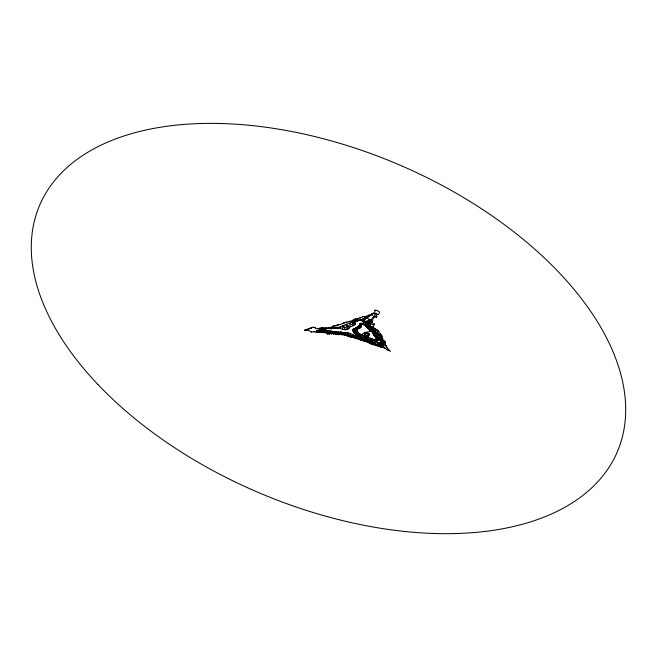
<?xml version="1.0" encoding="UTF-8"?>
<svg xmlns="http://www.w3.org/2000/svg" width="657" height="657" viewBox="0 0 657 657"><rect width="100%" height="100%" fill="white"/><g stroke="black" fill="none" stroke-linecap="round" stroke-linejoin="round"><path stroke-width="0.99" d="M383.721 347.66L379.992 346.559L380.075 342.921L380.789 342.075C376.551 332.812 369.16 325.543 361.005 319.721L357.096 320.517L354.739 318.85L352.456 320.501M372.322 314.58L372.223 315.155L370.187 314.44L370.737 314.465L370.351 315.721L368.577 316.97L361.005 319.721L361.26 320.583L362.508 321.002L366.121 317.791L370.852 320.041L371.172 321.749L370.236 325.839L382.046 337.788L381.84 338.971L383.663 341.788L385.035 342.001L378.867 338.24L380.863 336.992L380.961 335.456L375.09 332.631L374.005 329.551L372.724 329.666L373.061 328.845L370.359 327.859L368.257 325.798L370.236 325.839L370.063 325.166L365.67 323.096L370.778 322.406L363.674 321.897L366.121 317.791L364.224 318.538L362.508 321.002L362.664 319.121L364.224 318.538M350.197 336.852L348.752 336.359L350.518 333.477L352.793 334.676L352.793 336.86L351.035 337.452L350.197 336.852L350.518 333.477L348.087 332.959L333.657 331.498L320.411 329.239L316.674 330.652L318.785 331.703L329.699 330.923L332.155 333.017L338.043 333.764L339.636 334.512L340.646 334.043L344.687 334.725L351.199 337.066L355.396 335.883L353.581 336.786L353.647 337.673L367.115 342.018L371.739 344.276L379.992 346.559M356.349 320.263L355.979 321.47L354.115 320.665L355.306 323.408L355.108 324.583L353.63 325.642L350.542 326.685L348.087 329.026L345.722 329.814L342.609 329.371L342.831 325.929L345.697 324.542L352.045 322.086L357.638 321.01L359.346 319.959L361.26 320.583L357.096 320.517L357.638 321.01L356.349 320.263L354.115 320.665L353.154 320.156M336.811 333.994L337.879 334.15L338.191 331.842L336.77 334.249L331.99 333.403L331.539 333.863L324.509 331.571L323.712 332.713L321.585 332.072L317.939 332.442L314.999 331.637L311.747 332.056M361.161 334.742L360.833 337.493L366.721 339.595L376.946 341.32L378.432 339.932L375.533 334.158L372.774 330.471C368.495 328.369 365.308 322.341 360.02 323.408L359.822 324.55L357.589 326.997L353.08 329.239L352.94 331.054L354.328 333.428L360.833 337.493L362.582 335.045L365.185 336.795L372.396 338.667L375.418 341.131L376.034 337.797L373.833 335.316L371.961 331.719L370.425 331.202L365.711 326.003L362.73 324.131L360.02 323.408L361.251 325.65L360.989 327.383L356.915 329.469L357.26 331.383L358.566 333.329L362.582 335.045L363.124 337.936L363.822 336.023L365.161 338.807L365.185 336.795L366.721 339.595L366.844 337.205L367.945 339.587L368.659 337.509L369.07 339.965L371.008 338.618L371.41 340.227L372.396 338.667L372.618 340.441L375.722 339.414L378.432 339.932L376.272 338.692L378.03 338.971L376.034 337.797L377.192 337.608L375.048 336.351L376.937 336.885L373.833 335.316L376.198 335.472L373.603 334.339L375.533 334.158L373.143 333.411L374.219 333.066L372.412 332.623L373.373 331.793L371.961 331.719L372.774 330.471L370.129 330.561L369.398 331.637L364.766 332.45L358.697 336.483L360.044 334.183L356.948 335.111L359.313 333.707L355.511 334.257L358.566 333.329L354.328 333.428L357.901 332.335L352.94 331.054L357.26 331.383L353.08 329.239L357.014 330.446L354 328.714L356.915 329.469L355.043 328.369L357.424 328.902L355.93 327.679L359.264 328.36L356.726 327.252L360.143 327.868L357.589 326.997L360.989 327.383L358.451 326.25L360.89 326.381L358.952 325.429L361.251 325.65L359.822 324.55L361.013 324.73L362.656 323.219L362.73 324.131L364.011 323.926L364.093 324.804L365.456 325.026L365.711 326.003L367.575 326.406L366.516 326.923L368.897 327.416L368.248 329.001L369.957 328.566L369.398 329.765L371.197 329.543L370.129 330.561M337.879 334.15L339.135 334.709L340.482 334.421L340.934 332.007L338.043 333.764M370.359 327.859L371.69 326.307L372.149 326.833L371.78 327.876L370.359 327.859L370.499 326.899L368.257 325.798L370.359 327.859L372.338 328.401M363.272 341.065L363.633 339.636L352.793 334.676L350.362 336.466M305.661 329.51L308.494 329.042L308.034 329.083M310.917 331.867L309.192 330.594L306.762 329.945L305.957 330.34M308.47 329.091L311.385 327.761M318.563 328.582L319.22 328.344L316.731 328.878L315.524 327.925M336.992 325.593C335.078 325.749 336.441 326.381 337.066 325.19L337.542 324.952M357.121 319.212C355.831 319.384 358.903 318.752 357.564 318.859M358.492 318.514L358.049 318.941M358.279 318.399L360.422 317.733M364.734 333.699L364.684 333.115L366.204 333.551L364.709 333.009L364.339 334.955C367.386 337.074 370.441 335.735 366.195 335.341L364.528 334.914M368.446 315.237L368.363 315.721L368.47 315.188L369.439 315.352L370.211 314.391M365.407 334.725L366.179 335.448L368.051 335.563M366.187 333.657L367.6 333.033L369.119 333.748L368.996 334.183M366.663 333.296L367.247 333.189M369.431 323.022L369.604 322.004M367.756 333.362L367.575 333.838L368.043 333.46M371.755 313.857L374.408 313.561M369.103 333.846L368.569 333.362M364.356 334.856L368.314 336.195L368.947 333.69M368.396 336.072L368.84 334.594M368.93 334.668L368.577 335.226L369.119 333.748M368.47 336.359L368.93 333.789M368.626 334.93L369.037 334.249M376.707 317.29L376.822 316.617L376.371 317.594L375.812 316.362L373.505 317.224C372.264 320.016 373.086 321.741 371.706 324.213L373.16 324.648L373.808 324.098L373.16 324.648M377.061 314.424L378.145 314.465L377.061 314.424L376.1 315.5L376.806 316.666M384.715 341.336L385.314 342.157L384.69 342.363L385.314 342.157M364.709 333.009L369.004 334.659L368.585 336.031L368.068 335.464M372.314 314.588L372.667 313.471C373.373 313.364 373.841 312.412 375.007 312.026L374.901 310.342L375.418 310.244L374.901 310.342M332.795 333.51L333.657 331.498L335.932 334.109L336.786 334.199L336.302 331.498L335.086 333.756M370.351 340.4L371.008 338.618M342.921 334.815L344.687 334.725L343.816 332.549L342.921 334.815L340.482 334.421M354.624 338.01L355.478 335.924L353.581 336.786L352.99 336.4M304.725 330.438L305.119 330.726L304.667 329.896L305.677 329.461M305.456 330.643L305.119 330.726M306.762 329.945L307.386 330.307M308.535 328.82L308.921 328.787M309.71 328.705L311.139 327.991M312.494 327.26L311.467 327.769M313.504 327.219L315.5 327.974M313.898 327.424L314.785 327.662M314.12 331.629L315.795 331.744M316.116 332.056L316.781 332.286M321.979 328.065L321.528 327.802L324.977 327.974M320.723 332.105L323.737 332.672L321.61 331.604L325.412 329.937L326.069 328.64C331.571 328.426 337.337 326.948 342.609 329.371M322.513 327.933L322.989 328.196M323.49 328.188L324.279 328.237M316.674 330.652L325.412 329.937L324.509 331.571L325.034 332.59L328.541 333.165L329.568 334.019L328.837 333.625M326.398 327.983L327.071 328.032L325.207 327.851M331.933 333.756L329.559 332.565L324.509 331.571L327.506 333.953L329.592 333.97M326.472 333.074L326.053 332.623M328.902 327.81L330.315 327.482L327.046 328.073M326.767 333.493L326.496 333.025M327.506 333.953L326.792 333.452M331.957 326.981L331.498 327.334L333.411 325.971L335.497 325.839L334.971 325.724M329.395 332.951L329.699 330.923L331.021 333.69M331.407 328.549L330.832 328.541M329.765 333.345L329.559 332.565L328.516 333.214L324.509 331.571M333.411 325.971L334.019 326.069M330.471 333.395L332.155 333.017L331.703 331.161L333.156 333.748M331.99 333.403L332.155 333.017L331.555 333.813L330.635 333.009L329.789 333.304M337.049 325.24L339.653 324.427M333.674 333.92L332.959 333.124L334.068 333.789L334.454 333.206L333.657 331.498M338.314 324.772L338.872 324.878M340.219 324.698L339.636 324.476M336.77 334.249L335.251 333.37M338.183 334.29L340.934 332.007L341.977 334.766M342.404 323.704L340.622 324.344M342.847 323.4L342.683 323.663M338.33 334.347L338.347 333.912L340.646 334.043M343.767 323.162L343.315 323.195L344.408 322.784L343.964 322.735M338.642 334.635L338.355 334.298L339.62 334.561M341.155 334.487L340.934 332.007M345.073 322.595L348.202 321.741M346.732 322.16L346.338 322.144M349.598 321.314L350.23 321.314L349.064 321.519M345.492 335.44L345.639 332.614L344.687 334.725M344.523 335.111L345.952 335.596L348.087 332.959L348.916 335.973M347.068 335.768L348.087 332.959L347.947 335.908L345.952 335.596M355.322 319.162L356.283 319.064L355.297 319.212M351.035 337.452L352.793 334.676L352.111 337.427M359.864 317.931L360.381 317.98M353.647 337.673L355.478 335.924M362.705 316.625L362.442 316.789M363.066 316.666L365.218 317.093L366.532 316.592L366.565 315.73L368.273 316.296L367.813 316.37M364.487 316.764L363.978 316.518M364.766 317.035L365.218 317.093M356.258 338.716L357.712 337.263L358.632 338.692C365.3 341.722 372.93 342.182 380.075 342.921L383.877 345.081L383.745 347.61L385.634 348.58L384.394 348.161M365.744 316.723L366.212 316.559M358.435 339.143L358.632 338.692L360.939 338.725L362.393 340.039L363.633 339.636L369.357 341.279L369.349 342.962M360.841 340.293L360.939 338.725M362.204 340.498L362.393 340.039M373.505 317.224L374.621 317.068M376.773 310.416L379.475 311.788L379.303 313.381L378.12 314.514M375.796 316.411L376.371 317.594M365.054 341.673L366.154 340.195L372.051 343.537L375.319 342.782L376.855 345.048L379.229 345.27L380.608 346.97L383.745 347.61L380.075 342.921L380.584 347.019M373.151 326.825L373.505 326.496L373.151 326.825C372.691 328.122 376.748 329.034 374.416 328.36M374.383 324.057L373.784 324.147M367.115 342.018L367.427 341.279M373.283 327.309L373.168 326.775M371.041 343.808L372.453 341.812L373.168 343.529L376.855 345.048L378.103 343.209L380.017 346.51M371.739 344.276L372.453 341.812L369.669 342.223M378.949 331.736L377.841 330.331L379.524 333.181L382.16 335.867L383.047 339.94L384.739 341.221M372.848 344.268L373.168 343.529M373.57 344.761L375.319 342.782L375.418 345.204M380.28 333.871L380.994 334.339M376.535 345.787L376.855 345.048M377.947 345.993L378.103 343.209L379.229 345.27L378.908 346.017M382.596 347.479L380.075 342.921M387.983 350.115L387.022 349.573L390.48 351.388L386.176 346.904L386.645 346.609C384.797 345.18 386.037 343.668 384.706 342.313M386.234 345.952L385.577 345.311M386.645 346.609L386.259 345.902M387.269 348.029L386.201 346.855L386.661 346.559M374.408 324.008L373.488 326.545M344.383 322.833L345.097 322.546M342.141 334.38L343.816 332.549M321.528 327.802L320.041 328.18M375.361 314.596L376.568 313.816L376.132 313.34L374.4 313.561M350.214 321.363L352.472 320.452M360.627 317.799L362.442 316.888M366.204 333.551L366.688 333.189M355.979 321.47L354.895 322.25L352.045 322.086L353.63 325.642L349.483 323.318L350.542 326.685L345.697 324.542L348.087 329.026L342.831 325.929L335.99 327.999L332.442 328.007M372.724 329.666L373.431 329.165M367.739 328.229L368.897 327.416L366.836 327.539M311.147 327.744L311.172 328.18M330.29 327.531L331.522 327.285M368.388 315.672L368.257 316.346M320.066 328.13L319.203 328.393M356.16 334.824L359.313 333.707M370.425 331.202L372.774 330.471M339.636 334.512L338.667 334.585M375.361 314.596L374.112 315.294L374.178 316.181L370.852 320.041L363.674 321.897L371.172 321.749M318.785 331.703L325.412 329.937M313.011 327.35L313.529 327.17M382.325 339.932L380.255 340.474L383.877 345.081L384.608 344.432L383.548 342.428L380.255 340.474L383.663 341.788L383.877 345.081L380.789 342.075M369.727 320.665L370.507 320.476M335.99 327.999L339.341 328.27L342.831 325.929L345.722 329.814M363.674 321.897L371.074 320.756M363.469 340.605L366.154 340.195M382.046 337.788L378.867 338.24L381.848 338.971M334.183 328.18L336.606 327.868M348.185 321.79L349.089 321.47M326.069 328.64L320.411 329.239L324.558 329.116M323.712 332.713L325.051 332.541M353.581 336.786L354.821 337.55L357.712 337.263M353.663 332.573L357.901 332.335L353.384 331.695M372.092 327.202L369.497 326.841M370.236 325.839L367.337 324.295L370.063 325.166L370.573 324.484L365.67 323.096L370.877 323.203M376.79 310.367L375.393 310.285M374.005 329.551L377.709 330.66L377.824 333.074L375.09 332.631L380.863 336.992L376.609 335.259M365.67 323.096L370.441 323.761M328.525 328.401L330.849 328.796M310.892 331.916L311.763 332.007M358.632 338.692L354.821 337.55M352.661 330.077L357.26 331.383M373.833 335.316L376.683 336.162M355.93 327.679L358.484 328.508M368.733 319.803L371.082 320.6M370.277 320.534L370.778 320.706M356.258 319.113L356.677 319.203M367.583 333.132L368.544 333.46M333.181 333.699L333.69 333.871M368.257 325.798L371.123 326.874M355.306 323.425L352.045 322.086L355.108 324.583M330.635 328.443L331.621 328.927M375.295 328.607L377.824 330.381M347.947 335.908L348.752 336.359M372.223 315.155L371.501 314.744L371.772 313.808M377.874 340.769L375.722 339.414L376.946 341.32M385.634 348.58L386.998 349.623M352.793 336.86L353.392 337.238M345.697 324.542L349.532 327.942M369.957 320.197L370.597 320.871M361.276 323.137L361.613 324.188M345.639 332.614L346.116 335.21M374.063 339.603L374.112 341.172M97.778 384.345A314.046 178.334 23.1 0 0 606.124 471.578A314.046 178.334 23.1 0 0 281.557 129.651A314.046 178.334 23.1 0 0 97.778 384.345"/></g></svg>
